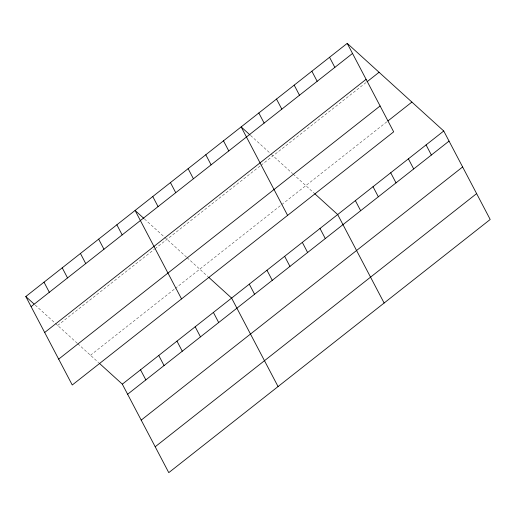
<?xml version="1.0" encoding="UTF-8"?>
<svg xmlns="http://www.w3.org/2000/svg" width="516" height="516" viewBox="0 0 516 516"><rect width="100%" height="100%" fill="white"/><g stroke="black" fill="none" stroke-linecap="round" stroke-linejoin="round"><path stroke-width="0.39" stroke-dasharray="2.58 1.94" d="M57.657 325.441L154.374 249.26M155.006 248.77L260.38 165.771M261.012 165.275L366.45 82.231M90.474 355.24L174.634 288.954M175.259 288.457L387.271 121.473M250.589 135.476L270.648 153.684M271.235 154.22L292.585 173.602M293.159 174.124L314.083 193.119M144.525 219.016L163.991 236.689M164.578 237.225L186.515 257.142M187.089 257.665L208.013 276.666M35.236 305.091L77.232 343.217M77.806 343.74L98.73 362.742"/><path stroke-width="0.77" d="M347.223 43.363L393.676 131.838L72.253 385L25.8 296.526L347.223 43.363L443.747 131L490.2 219.474L168.777 472.637L122.324 384.162L99.324 363.277M31.102 306.62L352.525 53.458M44.679 332.485L366.102 79.322M367.082 81.728L379.079 72.285M58.669 359.136L380.092 105.974M387.903 120.976L411.897 102.078M122.324 384.162L443.747 131M127.626 394.256L449.049 141.094M141.203 420.121L462.626 166.965M155.193 446.772L476.623 193.61M250.002 134.94L241.153 126.904L287.606 215.378M314.676 193.655L337.677 214.546L384.13 303.021M143.932 218.481L135.082 210.451L181.535 298.925M208.606 277.202L231.607 298.087L278.06 386.561M25.8 296.526L34.056 304.021M426.074 144.925L431.37 155.019M408.395 158.851L413.69 168.945M390.715 172.776L396.017 182.87M329.543 57.282L334.845 67.383M373.036 186.695L378.338 196.79M311.864 71.208L317.166 81.302M355.356 200.621L360.658 210.715M294.191 85.134L299.486 95.228M276.512 99.059L281.813 109.153M320.004 228.472L325.299 238.566M258.832 112.978L264.134 123.079M302.324 242.391L307.62 252.485M284.645 256.317L289.947 266.411M223.473 140.829L228.775 150.924M266.966 270.242L272.267 280.336M205.8 154.755L211.096 164.849M249.286 284.161L254.588 294.262M188.121 168.674L193.416 178.768M170.441 182.6L175.743 192.694M152.762 196.525L158.064 206.619M213.398 312.432L218.694 322.526M195.183 326.783L200.479 336.877M116.868 224.795L122.169 234.89M176.969 341.128L182.271 351.222M98.659 239.14L103.955 249.234M158.754 355.472L164.056 365.567M80.444 253.485L85.74 263.579M140.539 369.817L145.841 379.911M62.23 267.83L67.525 277.924M44.015 282.175L49.317 292.275"/></g></svg>
